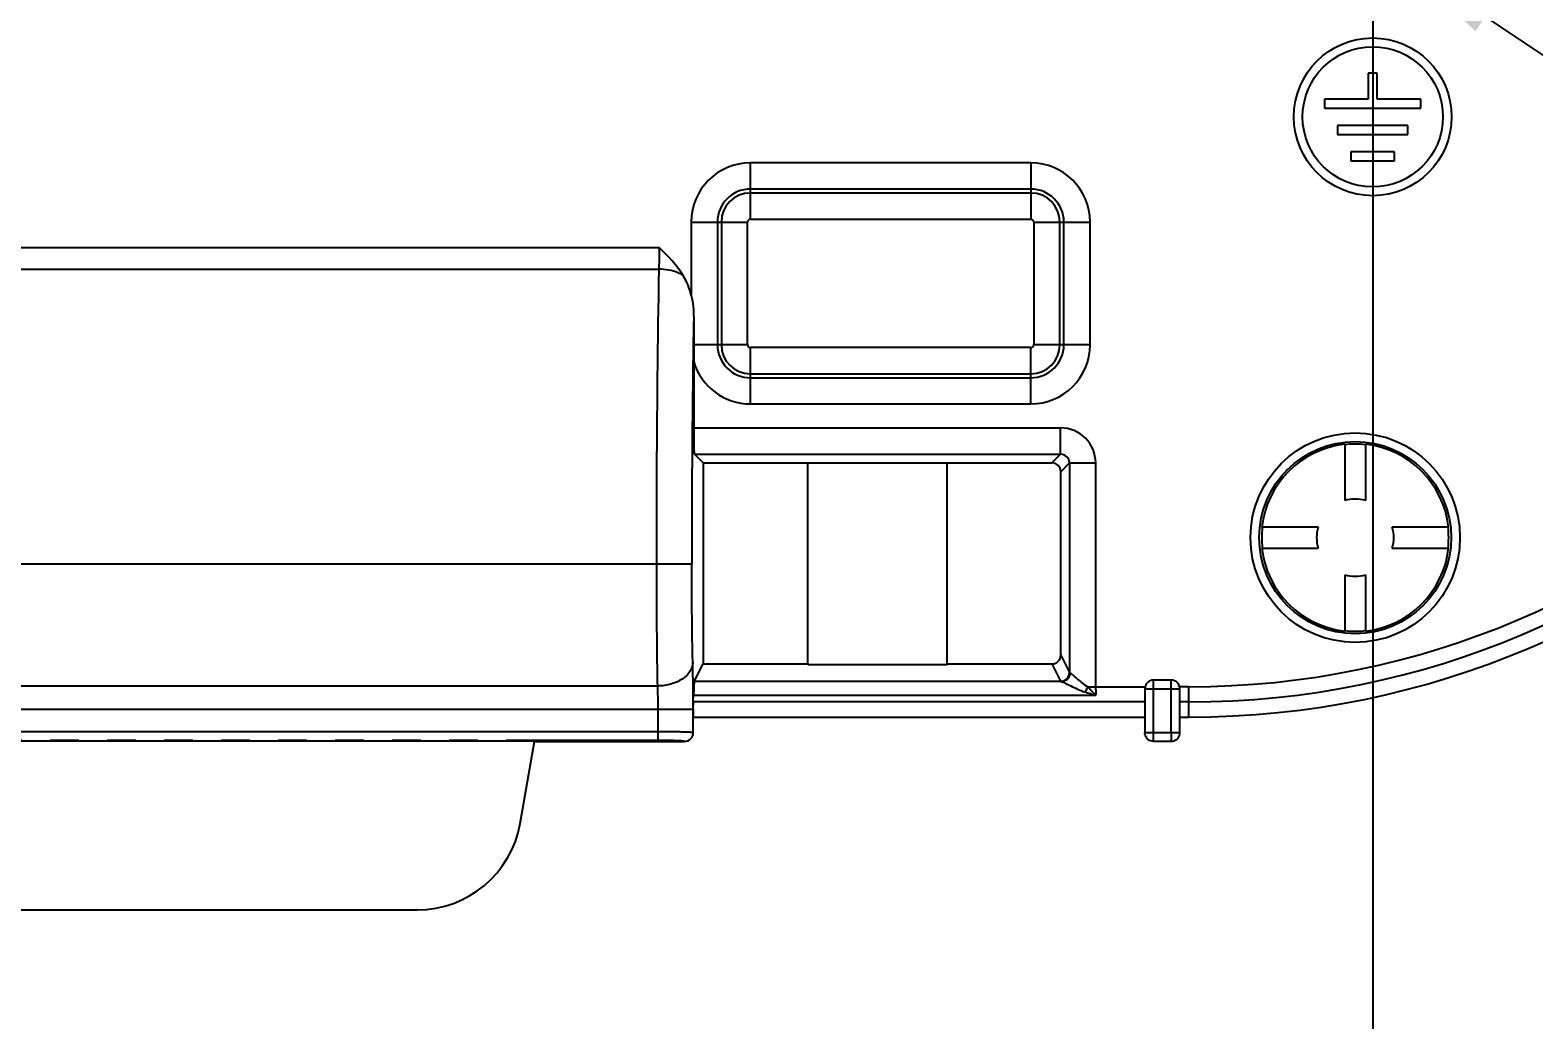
# Model space of a CAD drawing. Header units: millimetres. Extents: x -2895 to -298, y -11750 to -2997.
# Drawn here: x -1576.7 to -1490.5, y -6716.1 to -6659.4 of the extents above; entities that cross this region are included whole.
import ezdxf

# ---------------------------------------------------------------- set-up
doc = ezdxf.new("R2010")
doc.units = ezdxf.units.MM
doc.header["$LTSCALE"] = 16.335
doc.header["$PDMODE"] = 3
doc.header["$PDSIZE"] = 0.3125
doc.linetypes.add('HIDDEN', pattern=[0.2, 0.1, -0.1])
doc.layers.get('0').update_dxf_attribs({"linetype": 'CONTINUOUS'})
doc.layers.get('Defpoints').update_dxf_attribs({"linetype": 'CONTINUOUS'})
doc.layers.add('DEFAULT_2', color=8, linetype='HIDDEN')
doc.styles.get("Standard").update_dxf_attribs({"font": 'txt', "width": 0.8})
doc.dimstyles.new('ISO-25', dxfattribs={"dimtxt": 8, "dimasz": 6, "dimexe": 0, "dimexo": 0, "dimgap": 0, "dimtad": 1, "dimdsep": 46, "dimtxsty": 'Standard', "dimcen": 0, "dimclrd": 4, "dimclre": 4, "dimclrt": 6, "dimazin": 0, "dimtfac": 1, "dimtofl": 0, "dimtmove": 0, "dimatfit": 3, "dimfxl": 0, "dimarcsym": 0})

# ---------------------------------------------------------------- blocks, each defined once
blk = doc.blocks.new('*D560')
at = {"color": 4, "lineweight": -2, "transparency": 16777216}
blk.add_line((-1450.036, -6687.542), (-1493.311, -6658.638), dxfattribs=at)
at = {"color": 4, "transparency": 16777216}
blk.add_solid([(-1492.755, -6657.806), (-1493.866, -6659.469), (-1498.3, -6655.305)], dxfattribs=at)
at = {"layer": 'Defpoints', "color": 0, "transparency": 16777216}
for p in [(-1501.211, -6653.361), (-1498.3, -6655.305)]:
    blk.add_point(p, dxfattribs=at)
at = {"color": 6, "transparency": 16777216, "insert": (-1466.299, -6670.445), "char_height": 8, "attachment_point": 5, "rotation": 326.26007, "bg_fill": 3, "box_fill_scale": 1.1, "bg_fill_color": 256, "bg_fill_true_color": 13158600, "bg_fill_transparency": 0}
blk.add_mtext('∅3.5(\\M+5CFE2\\M+5D5EB)', dxfattribs=at)
blk = doc.blocks.new('*D569')
at = {"color": 4, "lineweight": -2, "transparency": 16777216}
blk.add_line((-1420.377, -6726.623), (-1370.965, -6726.623), dxfattribs=at)
at = {"layer": 'Defpoints', "color": 0, "transparency": 16777216}
for p in [(-1626.385, -6601.624), (-1420.377, -6726.623)]:
    blk.add_point(p, dxfattribs=at)
at = {"color": 6, "transparency": 16777216, "insert": (-1376.565, -6723.623), "char_height": 6, "attachment_point": 5, "bg_fill": 3, "box_fill_scale": 1.1, "bg_fill_color": 256, "bg_fill_true_color": 13158600, "bg_fill_transparency": 0}
blk.add_mtext('125', dxfattribs=at)
at = {"layer": 'Defpoints', "color": 0, "transparency": 16777216}
blk.add_point((-1382.165, -6726.623), dxfattribs=at)
blk = doc.blocks.new('*D545')
at = {"color": 4, "lineweight": -2, "transparency": 16777216}
blk.add_line((-1499.755, -6655.088), (-1499.755, -6821.047), dxfattribs=at)
at = {"layer": 'Defpoints', "color": 0, "transparency": 16777216}
for p in [(-1626.385, -6601.624), (-1499.755, -6655.088), (-1499.755, -6798.647)]:
    blk.add_point(p, dxfattribs=at)
at = {"color": 6, "transparency": 16777216, "insert": (-1502.755, -6809.847), "char_height": 6, "attachment_point": 5, "rotation": 90, "bg_fill": 3, "box_fill_scale": 1.1, "bg_fill_color": 256, "bg_fill_true_color": 13158600, "bg_fill_transparency": 0}
blk.add_mtext('126.63', dxfattribs=at)
blk = doc.blocks.new('*D551')
at = {"color": 4, "lineweight": -2, "transparency": 16777216}
blk.add_line((-1412.585, -6761.623), (-1371.765, -6761.623), dxfattribs=at)
at = {"layer": 'Defpoints', "color": 0, "transparency": 16777216}
for p in [(-1626.385, -6601.624), (-1412.585, -6761.623)]:
    blk.add_point(p, dxfattribs=at)
at = {"color": 6, "transparency": 16777216, "insert": (-1376.965, -6758.623), "char_height": 6, "attachment_point": 5, "bg_fill": 3, "box_fill_scale": 1.1, "bg_fill_color": 256, "bg_fill_true_color": 13158600, "bg_fill_transparency": 0}
blk.add_mtext('160', dxfattribs=at)
at = {"layer": 'Defpoints', "color": 0, "transparency": 16777216}
blk.add_point((-1382.165, -6761.623), dxfattribs=at)
blk = doc.blocks.new('*D553')
at = {"color": 4, "lineweight": -2, "transparency": 16777216}
blk.add_line((-1421.385, -6758.506), (-1421.385, -6810.647), dxfattribs=at)
at = {"layer": 'Defpoints', "color": 0, "transparency": 16777216}
for p in [(-1626.385, -6601.624), (-1421.385, -6758.506), (-1421.385, -6798.647)]:
    blk.add_point(p, dxfattribs=at)
at = {"color": 6, "transparency": 16777216, "insert": (-1424.385, -6804.647), "char_height": 6, "attachment_point": 5, "rotation": 90, "bg_fill": 3, "box_fill_scale": 1.1, "bg_fill_color": 256, "bg_fill_true_color": 13158600, "bg_fill_transparency": 0}
blk.add_mtext('205', dxfattribs=at)

msp = doc.modelspace()

# ---------------------------------------------------------------- linework, layer by layer
at = {"color": 7, "linetype": 'Continuous'}
for p, q in [((-1499.504, -6661.871), (-1500.007, -6661.871)), ((-1500.007, -6661.871), (-1500.007, -6663.378)), ((-1499.504, -6663.378), (-1499.504, -6661.871)), ((-1500.007, -6663.378), (-1502.519, -6663.378)), ((-1502.519, -6663.378), (-1502.519, -6663.881)), ((-1496.992, -6663.378), (-1499.504, -6663.378)), ((-1496.992, -6663.881), (-1496.992, -6663.378)), ((-1502.519, -6663.881), (-1496.992, -6663.881)), ((-1497.745, -6664.886), (-1501.765, -6664.886)), ((-1501.765, -6664.886), (-1501.765, -6665.388)), ((-1497.745, -6665.388), (-1497.745, -6664.886)), ((-1501.765, -6665.388), (-1497.745, -6665.388)), ((-1498.499, -6666.393), (-1501.012, -6666.393)), ((-1501.012, -6666.393), (-1501.012, -6666.896)), ((-1498.499, -6666.896), (-1498.499, -6666.393)), ((-1519.353, -6667.022), (-1535.433, -6667.022)), ((-1535.433, -6670.251), (-1535.433, -6667.022)), ((-1519.353, -6667.022), (-1519.353, -6670.251)), ((-1501.012, -6666.896), (-1498.499, -6666.896)), ((-1519.353, -6668.524), (-1535.433, -6668.524)), ((-1519.353, -6668.749), (-1535.433, -6668.749)), ((-1535.433, -6670.251), (-1519.353, -6670.251)), ((-1538.824, -6670.413), (-1535.595, -6670.413)), ((-1538.824, -6670.413), (-1538.824, -6674.62)), ((-1537.322, -6670.413), (-1537.322, -6677.448)), ((-1537.097, -6670.413), (-1537.097, -6677.448)), ((-1535.595, -6677.448), (-1535.595, -6670.413)), ((-1519.19, -6670.413), (-1515.961, -6670.413)), ((-1519.19, -6670.413), (-1519.19, -6677.448)), ((-1517.688, -6677.448), (-1517.688, -6670.413)), ((-1517.463, -6677.448), (-1517.463, -6670.413)), ((-1515.961, -6677.448), (-1515.961, -6670.413)), ((-1540.641, -6671.891), (-1712.129, -6671.891)), ((-1712.107, -6673.118), (-1540.663, -6673.118)), ((-1538.683, -6675.909), (-1538.683, -6677.448)), ((-1535.595, -6677.448), (-1538.683, -6677.448)), ((-1538.683, -6677.448), (-1538.683, -6678.416)), ((-1519.353, -6677.611), (-1535.433, -6677.611)), ((-1535.433, -6680.84), (-1535.433, -6677.611)), ((-1519.353, -6680.84), (-1519.353, -6677.611)), ((-1515.961, -6677.448), (-1519.19, -6677.448)), ((-1538.683, -6678.416), (-1538.683, -6682.216)), ((-1535.433, -6679.113), (-1519.353, -6679.113)), ((-1535.433, -6679.338), (-1519.353, -6679.338)), ((-1535.433, -6680.84), (-1519.353, -6680.84)), ((-1538.683, -6682.216), (-1517.646, -6682.216)), ((-1517.646, -6683.723), (-1517.646, -6682.216)), ((-1501.363, -6683.152), (-1501.363, -6686.376)), ((-1500.157, -6686.376), (-1500.157, -6683.152)), ((-1538.645, -6683.723), (-1517.646, -6683.723)), ((-1538.146, -6684.222), (-1538.645, -6683.723)), ((-1518.144, -6684.222), (-1517.646, -6683.723)), ((-1538.146, -6684.222), (-1518.144, -6684.222)), ((-1538.146, -6684.222), (-1538.146, -6695.738)), ((-1532.146, -6695.738), (-1532.146, -6684.222)), ((-1524.146, -6695.738), (-1524.146, -6684.222)), ((-1517.644, -6684.722), (-1517.146, -6684.223)), ((-1517.644, -6695.238), (-1517.644, -6684.722)), ((-1517.146, -6684.223), (-1515.639, -6684.223)), ((-1517.146, -6684.223), (-1517.146, -6696.235)), ((-1515.639, -6684.223), (-1515.639, -6697.046)), ((-1502.887, -6687.9), (-1506.112, -6687.9)), ((-1495.409, -6687.9), (-1498.633, -6687.9)), ((-1506.112, -6689.106), (-1502.887, -6689.106)), ((-1498.633, -6689.106), (-1495.409, -6689.106)), ((-1713.977, -6690.011), (-1538.793, -6690.011)), ((-1501.363, -6690.631), (-1501.363, -6693.855)), ((-1500.157, -6693.855), (-1500.157, -6690.631)), ((-1517.644, -6695.238), (-1517.146, -6696.235)), ((-1538.654, -6696.753), (-1538.146, -6695.738)), ((-1538.146, -6695.738), (-1532.146, -6695.738)), ((-1532.146, -6695.764), (-1524.146, -6695.764)), ((-1524.146, -6695.738), (-1518.144, -6695.738)), ((-1518.144, -6695.738), (-1517.646, -6696.734)), ((-1712.024, -6697.005), (-1540.747, -6697.005)), ((-1517.602, -6696.753), (-1538.654, -6696.753)), ((-1516.098, -6697.046), (-1512.806, -6697.046)), ((-1511.31, -6696.664), (-1512.32, -6696.664)), ((-1511.313, -6699.682), (-1511.313, -6696.731)), ((-1510.308, -6697.046), (-1510.825, -6697.046)), ((-1510.308, -6697.046), (-1510.308, -6698.787)), ((-1538.686, -6697.531), (-1515.631, -6697.531)), ((-1512.82, -6697.164), (-1510.878, -6697.164)), ((-1512.82, -6697.164), (-1512.82, -6699.682)), ((-1512.318, -6700.181), (-1512.318, -6697.164)), ((-1510.81, -6699.682), (-1510.81, -6697.164)), ((-1714.06, -6698.337), (-1538.711, -6698.337)), ((-1540.72, -6700.129), (-1540.72, -6698.337)), ((-1538.71, -6698.339), (-1538.71, -6698.785)), ((-1512.82, -6697.916), (-1538.696, -6697.916)), ((-1510.308, -6697.916), (-1510.81, -6697.916)), ((-1540.72, -6699.629), (-1712.05, -6699.629)), ((-1538.71, -6698.787), (-1512.82, -6698.787)), ((-1538.71, -6699.682), (-1538.71, -6698.787)), ((-1510.81, -6698.787), (-1510.308, -6698.787)), ((-1704.976, -6700.154), (-1547.795, -6700.154)), ((-1548.627, -6704.877), (-1547.8, -6700.182)), ((-1540.72, -6700.129), (-1547.8, -6700.129)), ((-1547.8, -6700.182), (-1539.21, -6700.182)), ((-1511.313, -6699.682), (-1512.82, -6699.682)), ((-1511.31, -6700.181), (-1512.321, -6700.181)), ((-1510.81, -6699.682), (-1511.313, -6699.682)), ((-1698.234, -6709.835), (-1554.536, -6709.835))]:
    msp.add_line(p, q, dxfattribs=at)
for centre, radius in [((-1499.755, -6664.383), 4.522), ((-1499.755, -6664.383), 4.02), ((-1500.76, -6688.503), 6.004), ((-1500.76, -6688.503), 5.503)]:
    msp.add_circle(centre, radius, dxfattribs=at)
for centre, radius, start, end in [((-1510.308, -6648.806), 49.981, 270, 0), ((-1510.308, -6648.806), 49.11, 270, 0), ((-1510.308, -6648.806), 48.24, 270, 0), ((-1535.433, -6670.413), 3.391, 90, 180), ((-1519.353, -6670.413), 3.391, 0, 90), ((-1535.433, -6670.413), 1.89, 90, 180), ((-1519.353, -6670.413), 1.89, 0, 90), ((-1535.433, -6670.413), 1.664, 90, 180), ((-1519.353, -6670.413), 1.664, 0, 90), ((-1535.433, -6670.413), 0.163, 90, 180), ((-1519.353, -6670.413), 0.163, 0, 90), ((-737.272, -6689.24), 801.522, 179.046986, 180.055113), ((-1535.433, -6677.448), 1.89, 180, 270), ((-1535.433, -6677.448), 1.664, 180, 270), ((-1535.433, -6677.448), 0.163, 180, 270), ((-1519.353, -6677.448), 3.391, 270, 0), ((-1519.353, -6677.448), 1.89, 270, 0), ((-1519.353, -6677.448), 1.664, 270, 0), ((-1519.353, -6677.448), 0.163, 270, 0), ((-1535.433, -6677.448), 3.391, 196.58, 270), ((-1517.645, -6684.223), 2.007, 359.99234, 90.00772), ((-1500.76, -6688.503), 5.385, 96.42899, 173.57101), ((-1500.76, -6688.503), 5.359, 83.53929, 96.46071), ((-1500.76, -6688.503), 5.385, 6.42899, 83.57101), ((-1517.644, -6684.222), 0.498, 359.82489, 90.17511), ((-1500.76, -6688.503), 2.211, 74.17338, 105.82662), ((-1500.76, -6688.503), 5.359, 173.53929, 186.46071), ((-1500.76, -6688.503), 2.211, 164.17338, 195.82662), ((-1500.76, -6688.503), 2.211, 344.17338, 15.82662), ((-1500.76, -6688.503), 5.359, 353.53929, 6.46071), ((-1500.76, -6688.503), 5.385, 186.42899, 263.57101), ((-1500.76, -6688.503), 5.385, 276.42899, 353.57101), ((-1500.76, -6688.503), 2.211, 254.17338, 285.82662), ((-1500.76, -6688.503), 5.359, 263.53929, 276.46071), ((-1620.048, -6697.53), 81.332, 0.92446, 1.30871), ((-1517.646, -6696.234), 0.5, 270.04751, 359.89355), ((-1512.32, -6697.164), 0.5, 90, 180), ((-1511.31, -6697.164), 0.5, 0, 90), ((-1539.21, -6699.682), 0.5, 269.99468, 0.02868), ((-1511.311, -6699.681), 0.5, 284.6037, 359.93689), ((-1554.536, -6703.835), 6, 270, 350)]:
    msp.add_arc(centre, radius, start, end, dxfattribs=at)
for centre, major_axis, ratio, start_param, end_param in [((-1538.644, -6682.216), (0, 1.508), 0.026186, -4.712389, -3.167773), ((-1518.144, -6684.722), (0.354, 0.354), 0.999315, -0.785056, 0.785056), ((-1518.144, -6695.237), (0.224, -0.448), 0.998288, -0.462689, 1.106738), ((-1538.652, -6698.259), (0, 1.508), 0.026186, 0.05236, 1.066917), ((-1538.709, -6697.046), (0, 1.005), 0.026186, -2.25568, -2.074675)]:
    msp.add_ellipse(centre, major_axis=major_axis, ratio=ratio, start_param=start_param, end_param=end_param, dxfattribs=at)
for points, knots in [([(-1540.663, -6673.118), (-1540.659, -6673.026), (-1540.646, -6672.617), (-1540.641, -6672.208), (-1540.641, -6671.891)], [0, 0, 0, 0, 0.225486, 1, 1, 1, 1]), ([(-1540.803, -6690.011), (-1540.803, -6688.504), (-1540.791, -6682.873), (-1540.74, -6677.242), (-1540.663, -6673.118)], [0, 0, 0, 0, 0.267641, 1, 1, 1, 1]), ([(-1539.288, -6673.468), (-1539.383, -6673.412), (-1539.814, -6673.206), (-1540.298, -6673.123), (-1540.663, -6673.118)], [0, 0, 0, 0, 0.232203, 1, 1, 1, 1]), ([(-1540.747, -6697.005), (-1540.756, -6696.493), (-1540.791, -6694.161), (-1540.803, -6691.83), (-1540.803, -6690.011)], [0, 0, 0, 0, 0.219788, 1, 1, 1, 1]), ([(-1538.737, -6695.673), (-1538.747, -6695.258), (-1538.782, -6693.371), (-1538.793, -6691.483), (-1538.793, -6690.011)], [0, 0, 0, 0, 0.219792, 1, 1, 1, 1]), ([(-1538.737, -6695.673), (-1538.742, -6695.849), (-1538.878, -6696.23), (-1539.348, -6696.655), (-1539.996, -6696.934), (-1540.491, -6697.002), (-1540.747, -6697.005)], [0, 0, 0, 0, 0.202247, 0.436286, 0.706998, 1, 1, 1, 1]), ([(-1540.72, -6698.337), (-1540.72, -6698.217), (-1540.722, -6697.772), (-1540.732, -6697.328), (-1540.747, -6697.005)], [0, 0, 0, 0, 0.271717, 1, 1, 1, 1]), ([(-1517.646, -6696.734), (-1517.645, -6696.736), (-1517.632, -6696.747), (-1517.616, -6696.75), (-1517.602, -6696.753)], [0, 0, 0, 0, 0.137962, 1, 1, 1, 1]), ([(-1517.113, -6696.254), (-1517.115, -6696.381), (-1517.218, -6696.642), (-1517.478, -6696.752), (-1517.602, -6696.753)], [0, 0, 0, 0, 0.503615, 1, 1, 1, 1]), ([(-1517.602, -6696.753), (-1517.572, -6696.759), (-1517.5, -6696.787), (-1517.322, -6696.868), (-1517.047, -6697.009), (-1516.673, -6697.19), (-1516.397, -6697.302), (-1516.251, -6697.348)], [0, 0, 0, 0, 0.062569, 0.154984, 0.398906, 0.687751, 1, 1, 1, 1]), ([(-1517.146, -6696.235), (-1517.145, -6696.237), (-1517.137, -6696.247), (-1517.124, -6696.251), (-1517.113, -6696.254)], [0, 0, 0, 0, 0.153881, 1, 1, 1, 1]), ([(-1517.113, -6696.254), (-1517.091, -6696.262), (-1517.04, -6696.297), (-1516.955, -6696.364), (-1516.849, -6696.457), (-1516.677, -6696.609), (-1516.435, -6696.82), (-1516.219, -6696.978), (-1516.098, -6697.046)], [0, 0, 0, 0, 0.054926, 0.141594, 0.252877, 0.38214, 0.676297, 1, 1, 1, 1]), ([(-1516.098, -6697.046), (-1516.109, -6697.074), (-1516.152, -6697.178), (-1516.204, -6697.279), (-1516.251, -6697.348)], [0, 0, 0, 0, 0.261198, 1, 1, 1, 1]), ([(-1516.098, -6697.046), (-1516.058, -6697.086), (-1515.9, -6697.247), (-1515.748, -6697.411), (-1515.631, -6697.531)], [0, 0, 0, 0, 0.2538, 1, 1, 1, 1]), ([(-1515.639, -6697.046), (-1515.639, -6697.088), (-1515.638, -6697.25), (-1515.635, -6697.412), (-1515.631, -6697.531)], [0, 0, 0, 0, 0.260236, 1, 1, 1, 1]), ([(-1512.318, -6697.164), (-1512.318, -6697.122), (-1512.319, -6696.978), (-1512.322, -6696.834), (-1512.32, -6696.733)], [0, 0, 0, 0, 0.297108, 1, 1, 1, 1]), ([(-1538.71, -6698.785), (-1538.71, -6698.72), (-1538.708, -6698.485), (-1538.706, -6698.249), (-1538.702, -6698.077)], [0, 0, 0, 0, 0.272619, 1, 1, 1, 1]), ([(-1538.702, -6698.077), (-1538.701, -6698.062), (-1538.7, -6698.008), (-1538.698, -6697.955), (-1538.696, -6697.916)], [0, 0, 0, 0, 0.281558, 1, 1, 1, 1]), ([(-1538.71, -6699.682), (-1538.71, -6699.678), (-1538.729, -6699.675), (-1538.753, -6699.67), (-1538.804, -6699.666), (-1538.869, -6699.661), (-1538.953, -6699.656), (-1539.098, -6699.65), (-1539.317, -6699.643), (-1539.618, -6699.637), (-1539.961, -6699.632), (-1540.333, -6699.63), (-1540.589, -6699.629), (-1540.72, -6699.629)], [0, 0, 0, 0, 0.005448, 0.020043, 0.043974, 0.077068, 0.11903, 0.169463, 0.293742, 0.445119, 0.617771, 0.805104, 1, 1, 1, 1]), ([(-1512.321, -6700.181), (-1512.426, -6700.181), (-1512.642, -6700.108), (-1512.768, -6699.92), (-1512.799, -6699.819)], [0, 0, 0, 0, 0.49899, 1, 1, 1, 1]), ([(-1511.313, -6699.682), (-1511.313, -6699.723), (-1511.312, -6699.865), (-1511.309, -6700.007), (-1511.311, -6700.107)], [0, 0, 0, 0, 0.294797, 1, 1, 1, 1]), ([(-1511.311, -6700.107), (-1511.311, -6700.117), (-1511.311, -6700.142), (-1511.313, -6700.167), (-1511.313, -6700.181)], [0, 0, 0, 0, 0.407541, 1, 1, 1, 1])]:
    msp.add_open_spline(points, degree=3, knots=knots, dxfattribs=at)
for points in [[(-1539.288, -6673.468), (-1539.66, -6672.884), (-1540.151, -6672.381), (-1540.641, -6671.891)], [(-1538.824, -6674.62), (-1538.918, -6674.217), (-1539.065, -6673.817), (-1539.288, -6673.468)], [(-1538.824, -6674.62), (-1538.726, -6675.041), (-1538.683, -6675.478), (-1538.683, -6675.91)], [(-1516.251, -6697.348), (-1516.045, -6697.413), (-1515.838, -6697.472), (-1515.631, -6697.531)], [(-1512.799, -6699.819), (-1512.813, -6699.775), (-1512.82, -6699.728), (-1512.82, -6699.682)], [(-1511.184, -6700.165), (-1511.225, -6700.176), (-1511.268, -6700.181), (-1511.31, -6700.181)]]:
    msp.add_open_spline(points, degree=3, dxfattribs=at)
at = {"layer": 'DEFAULT_2', "color": 8, "linetype": 'HIDDEN'}
for p, q in [((-1532.146, -6684.222), (-1532.146, -6684.209)), ((-1524.146, -6684.222), (-1524.146, -6684.209)), ((-1532.146, -6695.738), (-1532.146, -6695.764)), ((-1524.146, -6695.738), (-1524.146, -6695.764)), ((-1511.313, -6696.731), (-1511.313, -6696.664)), ((-1510.878, -6697.164), (-1510.81, -6697.164)), ((-1547.8, -6700.129), (-1704.971, -6700.129)), ((-1547.8, -6700.182), (-1547.795, -6700.154))]:
    msp.add_line(p, q, dxfattribs=at)
for centre, radius, start, end in [((-1657.046, -6698.099), 118.334, 0.38606, 0.91067), ((-1774.08, -6698.778), 235.37, 0.23372, 0.35931), ((-1655.421, -6698.43), 116.711, 0.04447, 0.30073)]:
    msp.add_arc(centre, radius, start, end, dxfattribs=at)
for points, knots in [([(-1512.32, -6696.733), (-1512.32, -6696.723), (-1512.32, -6696.7), (-1512.318, -6696.677), (-1512.318, -6696.664)], [0, 0, 0, 0, 0.429921, 1, 1, 1, 1]), ([(-1539.331, -6700.161), (-1539.516, -6700.146), (-1539.98, -6700.134), (-1540.443, -6700.129), (-1540.72, -6700.129)], [0, 0, 0, 0, 0.400878, 1, 1, 1, 1]), ([(-1539.21, -6700.182), (-1539.209, -6700.179), (-1539.224, -6700.173), (-1539.242, -6700.171), (-1539.283, -6700.165), (-1539.313, -6700.162), (-1539.331, -6700.161)], [0, 0, 0, 0, 0.067507, 0.25347, 0.564785, 1, 1, 1, 1])]:
    msp.add_open_spline(points, degree=3, knots=knots, dxfattribs=at)

# ---------------------------------------------------------------- next in the draw order: dimensions: what is measured, and where the dimension line sits
dim = msp.add_diameter_dim_2p(p1=(-1501.211, -6653.361), p2=(-1498.3, -6655.305), text='<>(镶针)', dimstyle='ISO-25', override={"dimfxl": 1.25})
dim.commit()
dim.dimension.update_dxf_attribs({"geometry": '*D560', "text_midpoint": (-1466.299, -6670.445)})

# ---------------------------------------------------------------- next in the draw order: dimensions: what is measured, and where the dimension line sits
dim = msp.add_ordinate_dim(feature_location=(-1420.377, -6726.623), offset=(38.212, 0), dtype=0, origin=(-1626.385, -6601.624), dimstyle='ISO-25', override={"dimtxt": 6, "dimfxl": 1.25})
dim.commit()
dim.dimension.update_dxf_attribs({"geometry": '*D569', "text_midpoint": (-1376.565, -6723.623)})

# ---------------------------------------------------------------- next in the draw order: dimensions: what is measured, and where the dimension line sits
dim = msp.add_ordinate_dim(feature_location=(-1499.755, -6655.088), offset=(0, -143.558), dtype=1, origin=(-1626.385, -6601.624), dimstyle='ISO-25', override={"dimtxt": 6, "dimfxl": 1.25})
dim.commit()
dim.dimension.update_dxf_attribs({"geometry": '*D545', "text_midpoint": (-1502.755, -6809.847)})

# ---------------------------------------------------------------- next in the draw order: dimensions: what is measured, and where the dimension line sits
dim = msp.add_ordinate_dim(feature_location=(-1412.585, -6761.623), offset=(30.42, 0), dtype=0, origin=(-1626.385, -6601.624), dimstyle='ISO-25', override={"dimtxt": 6, "dimfxl": 1.25})
dim.commit()
dim.dimension.update_dxf_attribs({"geometry": '*D551', "text_midpoint": (-1376.965, -6758.623)})

# ---------------------------------------------------------------- next in the draw order: dimensions: what is measured, and where the dimension line sits
dim = msp.add_ordinate_dim(feature_location=(-1421.385, -6758.506), offset=(0, -40.141), dtype=1, origin=(-1626.385, -6601.624), dimstyle='ISO-25', override={"dimtxt": 6, "dimfxl": 1.25})
dim.commit()
dim.dimension.update_dxf_attribs({"geometry": '*D553', "text_midpoint": (-1424.385, -6804.647)})

doc.saveas('drawing.dxf')
